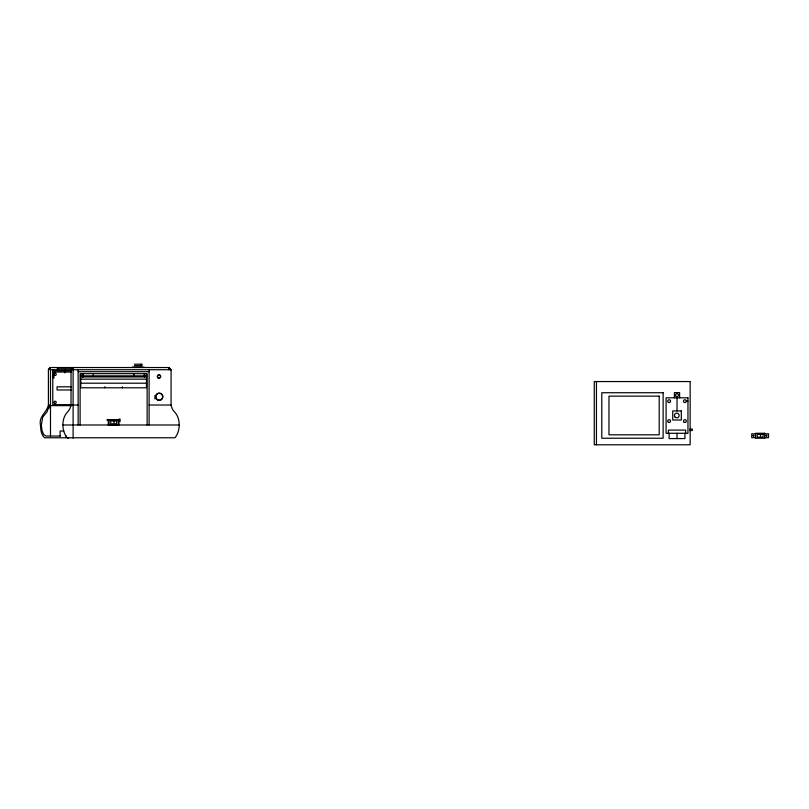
<?xml version="1.0" encoding="UTF-8"?>
<svg xmlns="http://www.w3.org/2000/svg" width="809" height="809" viewBox="0 0 809 809"><rect width="100%" height="100%" fill="white"/><g stroke="black" fill="none" stroke-linecap="round" stroke-linejoin="round"><path stroke-width="1.21" d="M40.45 424.988C38.539 416.372 46.952 412.438 48.409 405.026L48.409 369.713L50.492 367.529L168.889 367.529L171.073 369.713L171.073 405.026C171.71 407.514 172.55 410.153 174.532 411.912C180.801 418.405 180.64 430.964 174.936 437.77L44.556 437.77C41.006 434.625 40.672 429.417 40.45 424.988L41.057 424.988M68.603 438.225L67.167 437.77C61.464 430.964 61.302 418.405 67.572 411.912C69.554 410.153 70.393 407.514 71.03 405.026L71.03 369.713L73.113 367.529L73.113 438.225M60.533 436.041L45.982 436.041L43.676 434.554L41.987 430.509L41.36 424.988L42.715 417.171L46.962 411.943L49.329 405.633L50.492 404.48M49.076 408.009L49.278 407.069L48.692 408.009M48.732 408.009L49.278 407.069M71.819 369.713L73.113 367.529L71.03 369.713M49.48 368.985L50.492 367.529L48.409 369.713L48.975 369.713M71.586 369.713L73.113 367.529L71.212 369.713M49.339 368.985L50.492 367.529L48.591 369.713M71.384 369.713L73.113 367.529M134.405 364.212L142.03 364.212L142.03 365.648L134.405 365.648M132.342 367.084L144.083 367.084M72.83 368.166L57.924 368.166L57.924 369.713M52.605 370.744L71.455 370.744M78.139 371.695L149.109 371.695M54.031 372.039L71.617 372.039M80.769 375.851L146.49 375.851M81.861 376.943L145.387 376.943M80.769 379.158L146.49 379.158M80.769 383.203L146.49 383.203M71.516 386.813L57.075 386.813L57.075 389.978L71.516 389.978M686.325 401.163A1.426 1.426 0 0 0 684.181 399.929A1.426 1.426 0 0 0 684.181 402.397A1.426 1.426 0 0 0 686.325 401.163L687.953 401.163M71.617 404.652L52.777 404.652L52.777 372.039M48.409 405.026L48.975 405.026M71.03 405.026L78.139 405.026M149.109 405.026L171.073 405.026M49.329 405.633L71.92 405.633M118.984 419.072L120.086 419.072L120.086 421.711M108.264 419.466L107.172 419.466L107.172 420.447M63.072 424.988L179.042 424.988M689.885 429.073L692.332 429.073L692.332 430.499L689.885 430.499M63.82 431.005L60.119 431.005L60.119 436.041M755.576 433.796L751.723 433.796L751.723 437.699L755.576 437.699M764.697 433.796L768.55 433.796L768.55 437.699L764.697 437.699M170.891 369.713L168.889 367.529L168.889 369.713M170.729 369.713L168.889 367.529L170.284 369.713M170.517 369.713L168.889 367.529L171.012 369.713L50.492 369.713L50.492 436.041M760.511 434.312L760.511 437.184M685.638 433.28L685.638 430.095L668.406 430.095L668.406 433.28M684.94 433.28L684.94 438.569L669.104 438.569L669.104 433.28M679.621 397.816L679.621 392.628L674.423 392.628L674.423 397.816M677.022 397.816L677.022 410.942M677.022 433.28L677.022 438.569M596.445 381.555L596.445 444.788M154.934 395.591L154.934 398.999M149.109 369.713L149.109 424.988M147.137 424.988L147.137 373.667L80.111 373.667L80.111 424.988M146.49 373.869L146.49 387.794L80.769 387.794L80.769 373.869M144.518 373.869L144.518 376.964M144.295 373.667L144.295 376.964M140.908 364.212L140.908 365.648M133.879 373.667L133.879 375.851M122.371 386.702L122.371 387.794M118.984 424.988L118.984 419.82L108.264 419.82L108.264 424.988M113.998 420.973L113.998 423.835M104.877 386.702L104.877 387.794M93.369 373.667L93.369 375.851M82.953 373.667L82.953 376.964M82.73 373.869L82.73 376.964M78.139 369.713L78.139 424.988M66.277 436.041L66.277 437.133M64.73 369.713L64.73 372.888M57.378 367.529L57.378 369.713M54.688 370.744L54.688 372.929L52.605 372.929L52.605 369.713M53.92 372.929L53.92 377.995L53.374 377.995L53.374 372.929M753.017 435.566C753.857 438.205 755.06 433.715 753.017 435.566M765.931 435.566C766.77 438.205 767.974 433.715 765.931 435.566M690.148 381.555L594.261 381.555L594.261 444.788L690.148 444.788L690.148 381.555M663.127 392.729L601.785 392.729L601.785 438.225L663.127 438.225L663.127 392.729M659.193 396.137L608.965 396.137L608.965 434.807L659.193 434.807L659.193 396.137M687.953 397.816L666.09 397.816L666.09 433.28L687.953 433.28L687.953 397.816M681.32 410.942L672.724 410.942L672.724 420.013L681.32 420.013L681.32 410.942M118.185 419.932L109.063 419.932L109.063 424.877L118.185 424.877L118.185 419.932M116.547 420.973L110.702 420.973L110.702 423.835L116.547 423.835L116.547 420.973M764.697 433.27L755.576 433.27L755.576 438.225L764.697 438.225L764.697 433.27M763.059 434.312L757.214 434.312L757.214 437.184L763.059 437.184L763.059 434.312M158.17 377.975A1.699 1.699 0 0 0 160.718 376.509A1.699 1.699 0 0 0 158.17 375.032A1.699 1.699 0 0 0 158.17 377.975M156.663 399.302A3.64 3.64 0 0 0 162.751 397.674A3.64 3.64 0 0 0 158.291 393.214A3.64 3.64 0 0 0 156.663 399.302M158.271 377.793A1.476 1.476 0 0 0 160.495 376.509A1.476 1.476 0 0 0 158.271 375.224A1.476 1.476 0 0 0 158.271 377.793M157.522 399.686A3.418 3.418 0 0 0 162.66 396.723A3.418 3.418 0 0 0 157.522 393.761A3.418 3.418 0 0 0 157.522 399.686M54.496 403.357A1.153 1.153 0 0 0 56.226 402.356A1.153 1.153 0 0 0 54.496 401.365A1.153 1.153 0 0 0 54.496 403.357M54.496 375.336A1.153 1.153 0 0 0 56.226 374.334A1.153 1.153 0 0 0 54.496 373.343A1.153 1.153 0 0 0 54.496 375.336M676.284 396.501A1.476 1.476 0 0 0 678.508 395.227A1.476 1.476 0 0 0 676.284 393.943A1.476 1.476 0 0 0 676.284 396.501M675.111 417.151A2.366 2.366 0 0 0 679.075 416.089A2.366 2.366 0 0 0 676.172 413.187A2.366 2.366 0 0 0 675.111 417.151M668.436 402.397A1.426 1.426 0 0 0 670.58 401.163A1.426 1.426 0 0 0 668.436 399.929A1.426 1.426 0 0 0 668.436 402.397M668.436 422.308A1.426 1.426 0 0 0 670.58 421.074A1.426 1.426 0 0 0 668.436 419.841A1.426 1.426 0 0 0 668.436 422.308M684.181 422.308A1.426 1.426 0 0 0 686.325 421.074A1.426 1.426 0 0 0 684.181 419.841A1.426 1.426 0 0 0 684.181 422.308"/></g></svg>
